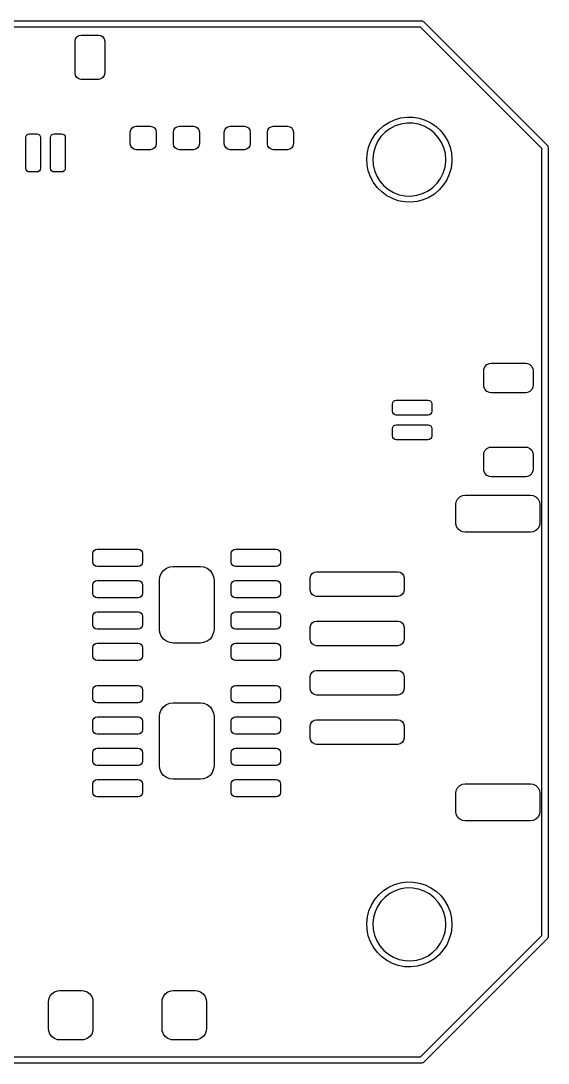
# Model space of a CAD drawing. Extents: x 108.5 to 150.8, y -119.9 to -77.7.
# Drawn here: x 129.42 to 150.79, y -119.92 to -77.67 of the extents above; entities that cross this region are included whole.
import ezdxf

# ---------------------------------------------------------------- set-up
doc = ezdxf.new("R2010")
doc.units = 0
doc.layers.add('BLACK', color=7, linetype='CONTINUOUS')

msp = doc.modelspace()

# ---------------------------------------------------------------- linework, layer by layer
at = {"layer": 'BLACK', "linetype": 'CONTINUOUS'}
for p, q in [((113.661, -77.675), (145.661, -77.675)), ((145.661, -77.675), (145.683, -77.6782)), ((145.683, -77.6782), (145.688, -77.6779)), ((145.688, -77.6779), (145.69, -77.6792)), ((145.69, -77.6792), (145.697, -77.6801)), ((145.697, -77.6801), (145.722, -77.6968)), ((145.722, -77.6968), (145.749, -77.7116)), ((145.749, -77.7116), (150.749, -82.7116)), ((145.609, -77.925), (113.713, -77.925)), ((150.536, -82.8518), (145.609, -77.925)), ((131.621, -78.501), (131.64, -78.4053)), ((131.621, -79.801), (131.621, -78.501)), ((131.64, -78.4053), (131.694, -78.3242)), ((131.694, -78.3242), (131.775, -78.27)), ((131.775, -78.27), (131.871, -78.251)), ((131.871, -78.251), (132.571, -78.251)), ((132.571, -78.251), (132.667, -78.27)), ((132.667, -78.27), (132.748, -78.3242)), ((132.748, -78.3242), (132.802, -78.4053)), ((132.802, -78.4053), (132.821, -78.501)), ((132.821, -78.501), (132.821, -79.801)), ((131.64, -79.8967), (131.621, -79.801)), ((132.821, -79.801), (132.802, -79.8967)), ((131.694, -79.9778), (131.64, -79.8967)), ((131.775, -80.032), (131.694, -79.9778)), ((131.871, -80.051), (131.775, -80.032)), ((132.571, -80.051), (131.871, -80.051)), ((132.667, -80.032), (132.571, -80.051)), ((132.748, -79.9778), (132.667, -80.032)), ((132.802, -79.8967), (132.748, -79.9778)), ((134.002, -81.9661), (134.093, -81.948)), ((134.093, -81.948), (134.667, -81.948)), ((134.667, -81.948), (134.758, -81.9661)), ((135.752, -81.9661), (135.843, -81.948)), ((135.843, -81.948), (136.417, -81.948)), ((136.417, -81.948), (136.508, -81.9661)), ((137.812, -81.9661), (137.903, -81.948)), ((137.903, -81.948), (138.477, -81.948)), ((138.477, -81.948), (138.568, -81.9661)), ((139.562, -81.9661), (139.653, -81.948)), ((139.653, -81.948), (140.227, -81.948)), ((140.227, -81.948), (140.318, -81.9661)), ((143.92, -82.1017), (144.111, -81.9315)), ((144.111, -81.9315), (144.325, -81.7913)), ((144.325, -81.7913), (144.557, -81.6842)), ((144.587, -81.9356), (144.372, -82.0476)), ((144.557, -81.6842), (144.802, -81.6127)), ((144.818, -81.8602), (144.587, -81.9356)), ((144.802, -81.6127), (145.056, -81.5782)), ((145.058, -81.8235), (144.818, -81.8602)), ((145.056, -81.5782), (145.311, -81.5816)), ((145.3, -81.8265), (145.058, -81.8235)), ((145.539, -81.869), (145.3, -81.8265)), ((145.311, -81.5816), (145.564, -81.6227)), ((145.768, -81.95), (145.539, -81.869)), ((145.564, -81.6227), (145.807, -81.7006)), ((145.98, -82.0672), (145.768, -81.95)), ((145.807, -81.7006), (146.037, -81.8137)), ((146.037, -81.8137), (146.247, -81.9594)), ((146.247, -81.9594), (146.433, -82.1346)), ((129.621, -82.401), (129.632, -82.3436)), ((129.632, -82.3436), (129.665, -82.2949)), ((129.665, -82.2949), (129.714, -82.2624)), ((129.714, -82.2624), (129.771, -82.251)), ((129.771, -82.251), (130.071, -82.251)), ((130.071, -82.251), (130.128, -82.2624)), ((130.128, -82.2624), (130.177, -82.2949)), ((130.177, -82.2949), (130.21, -82.3436)), ((130.21, -82.3436), (130.221, -82.401)), ((130.621, -82.401), (130.632, -82.3436)), ((130.632, -82.3436), (130.665, -82.2949)), ((130.665, -82.2949), (130.714, -82.2624)), ((130.714, -82.2624), (130.771, -82.251)), ((130.771, -82.251), (131.071, -82.251)), ((131.071, -82.251), (131.128, -82.2624)), ((131.128, -82.2624), (131.177, -82.2949)), ((131.177, -82.2949), (131.21, -82.3436)), ((131.21, -82.3436), (131.221, -82.401)), ((133.855, -82.1855), (133.873, -82.0946)), ((133.855, -82.6605), (133.855, -82.1855)), ((133.873, -82.0946), (133.925, -82.0176)), ((133.925, -82.0176), (134.002, -81.9661)), ((134.758, -81.9661), (134.835, -82.0176)), ((134.835, -82.0176), (134.887, -82.0946)), ((134.887, -82.0946), (134.905, -82.1855)), ((134.905, -82.1855), (134.905, -82.6605)), ((135.605, -82.1855), (135.623, -82.0946)), ((135.605, -82.6605), (135.605, -82.1855)), ((135.623, -82.0946), (135.675, -82.0176)), ((135.675, -82.0176), (135.752, -81.9661)), ((136.508, -81.9661), (136.585, -82.0176)), ((136.585, -82.0176), (136.637, -82.0946)), ((136.637, -82.0946), (136.655, -82.1855)), ((136.655, -82.1855), (136.655, -82.6605)), ((137.665, -82.1855), (137.683, -82.0946)), ((137.665, -82.6605), (137.665, -82.1855)), ((137.683, -82.0946), (137.735, -82.0176)), ((137.735, -82.0176), (137.812, -81.9661)), ((138.568, -81.9661), (138.645, -82.0176)), ((138.645, -82.0176), (138.697, -82.0946)), ((138.697, -82.0946), (138.715, -82.1855)), ((138.715, -82.1855), (138.715, -82.6605)), ((139.415, -82.1855), (139.433, -82.0946)), ((139.415, -82.6605), (139.415, -82.1855)), ((139.433, -82.0946), (139.485, -82.0176)), ((139.485, -82.0176), (139.562, -81.9661)), ((140.318, -81.9661), (140.395, -82.0176)), ((140.395, -82.0176), (140.447, -82.0946)), ((140.447, -82.0946), (140.465, -82.1855)), ((140.465, -82.1855), (140.465, -82.6605)), ((143.624, -82.5169), (143.757, -82.2983)), ((143.757, -82.2983), (143.92, -82.1017)), ((144.011, -82.3686), (143.874, -82.5689)), ((144.178, -82.1932), (144.011, -82.3686)), ((144.372, -82.0476), (144.178, -82.1932)), ((146.17, -82.2176), (145.98, -82.0672)), ((146.334, -82.397), (146.17, -82.2176)), ((146.433, -82.1346), (146.591, -82.3354)), ((146.591, -82.3354), (146.718, -82.5574)), ((129.621, -83.651), (129.621, -82.401)), ((130.221, -82.401), (130.221, -83.651)), ((130.621, -83.651), (130.621, -82.401)), ((131.221, -82.401), (131.221, -83.651)), ((133.873, -82.7514), (133.855, -82.6605)), ((133.925, -82.8284), (133.873, -82.7514)), ((134.887, -82.7514), (134.835, -82.8284)), ((134.905, -82.6605), (134.887, -82.7514)), ((135.623, -82.7514), (135.605, -82.6605)), ((135.675, -82.8284), (135.623, -82.7514)), ((136.637, -82.7514), (136.585, -82.8284)), ((136.655, -82.6605), (136.637, -82.7514)), ((137.683, -82.7514), (137.665, -82.6605)), ((137.735, -82.8284), (137.683, -82.7514)), ((138.697, -82.7514), (138.645, -82.8284)), ((138.715, -82.6605), (138.697, -82.7514)), ((139.433, -82.7514), (139.415, -82.6605)), ((139.485, -82.8284), (139.433, -82.7514)), ((140.447, -82.7514), (140.395, -82.8284)), ((140.465, -82.6605), (140.447, -82.7514)), ((143.462, -83.0005), (143.525, -82.7526)), ((143.525, -82.7526), (143.624, -82.5169)), ((143.772, -82.7889), (143.707, -83.0227)), ((143.874, -82.5689), (143.772, -82.7889)), ((146.465, -82.6006), (146.334, -82.397)), ((146.562, -82.823), (146.465, -82.6006)), ((146.718, -82.5574), (146.811, -82.7957)), ((146.811, -82.7957), (146.867, -83.045)), ((150.749, -82.7116), (150.763, -82.7294)), ((150.763, -82.7294), (150.766, -82.7325)), ((150.766, -82.7325), (150.767, -82.7352)), ((150.767, -82.7352), (150.771, -82.7404)), ((150.771, -82.7404), (150.777, -82.7705)), ((150.777, -82.7705), (150.786, -82.8)), ((150.786, -82.8), (150.786, -114.8)), ((134.002, -82.8799), (133.925, -82.8284)), ((134.093, -82.898), (134.002, -82.8799)), ((134.667, -82.898), (134.093, -82.898)), ((134.758, -82.8799), (134.667, -82.898)), ((134.835, -82.8284), (134.758, -82.8799)), ((135.752, -82.8799), (135.675, -82.8284)), ((135.843, -82.898), (135.752, -82.8799)), ((136.417, -82.898), (135.843, -82.898)), ((136.508, -82.8799), (136.417, -82.898)), ((136.585, -82.8284), (136.508, -82.8799)), ((137.812, -82.8799), (137.735, -82.8284)), ((137.903, -82.898), (137.812, -82.8799)), ((138.477, -82.898), (137.903, -82.898)), ((138.568, -82.8799), (138.477, -82.898)), ((138.645, -82.8284), (138.568, -82.8799)), ((139.562, -82.8799), (139.485, -82.8284)), ((139.653, -82.898), (139.562, -82.8799)), ((140.227, -82.898), (139.653, -82.898)), ((140.318, -82.8799), (140.227, -82.898)), ((140.395, -82.8284), (140.318, -82.8799)), ((143.437, -83.2548), (143.462, -83.0005)), ((143.707, -83.0227), (143.681, -83.2638)), ((146.621, -83.0583), (146.562, -82.823)), ((146.641, -83.3), (146.621, -83.0583)), ((146.867, -83.045), (146.886, -83.3)), ((150.536, -114.748), (150.536, -82.8518)), ((129.632, -83.7084), (129.621, -83.651)), ((130.221, -83.651), (130.21, -83.7084)), ((130.632, -83.7084), (130.621, -83.651)), ((131.221, -83.651), (131.21, -83.7084)), ((143.437, -83.2638), (143.437, -83.2548)), ((143.449, -83.5102), (143.437, -83.2638)), ((143.499, -83.761), (143.449, -83.5102)), ((143.681, -83.2638), (143.695, -83.506)), ((143.695, -83.506), (143.749, -83.7426)), ((146.537, -83.8448), (146.608, -83.6128)), ((146.608, -83.6128), (146.639, -83.3723)), ((146.639, -83.3723), (146.641, -83.3)), ((146.851, -83.6439), (146.782, -83.89)), ((146.884, -83.3903), (146.851, -83.6439)), ((146.886, -83.3), (146.884, -83.3903)), ((129.665, -83.7571), (129.632, -83.7084)), ((129.714, -83.7896), (129.665, -83.7571)), ((129.771, -83.801), (129.714, -83.7896)), ((130.071, -83.801), (129.771, -83.801)), ((130.128, -83.7896), (130.071, -83.801)), ((130.177, -83.7571), (130.128, -83.7896)), ((130.21, -83.7084), (130.177, -83.7571)), ((130.665, -83.7571), (130.632, -83.7084)), ((130.714, -83.7896), (130.665, -83.7571)), ((130.771, -83.801), (130.714, -83.7896)), ((131.071, -83.801), (130.771, -83.801)), ((131.128, -83.7896), (131.071, -83.801)), ((131.177, -83.7571), (131.128, -83.7896)), ((131.21, -83.7084), (131.177, -83.7571)), ((143.585, -84.0016), (143.499, -83.761)), ((143.706, -84.2268), (143.585, -84.0016)), ((143.749, -83.7426), (143.84, -83.9673)), ((143.84, -83.9673), (143.967, -84.1741)), ((146.288, -84.2593), (146.43, -84.0623)), ((146.43, -84.0623), (146.537, -83.8448)), ((146.782, -83.89), (146.677, -84.1231)), ((143.859, -84.4317), (143.706, -84.2268)), ((144.041, -84.6117), (143.859, -84.4317)), ((143.967, -84.1741), (144.125, -84.3575)), ((144.125, -84.3575), (144.312, -84.5124)), ((145.919, -84.5713), (146.116, -84.4305)), ((146.116, -84.4305), (146.288, -84.2593)), ((146.539, -84.3381), (146.37, -84.5304)), ((146.677, -84.1231), (146.539, -84.3381)), ((144.247, -84.7629), (144.041, -84.6117)), ((144.473, -84.8819), (144.247, -84.7629)), ((144.312, -84.5124), (144.521, -84.6348)), ((144.715, -84.9662), (144.473, -84.8819)), ((144.521, -84.6348), (144.748, -84.7213)), ((144.748, -84.7213), (144.986, -84.7696)), ((144.986, -84.7696), (145.228, -84.7785)), ((145.228, -84.7785), (145.469, -84.7477)), ((145.469, -84.7477), (145.701, -84.678)), ((145.701, -84.678), (145.919, -84.5713)), ((145.958, -84.8301), (145.723, -84.931)), ((146.175, -84.6956), (145.958, -84.8301)), ((146.37, -84.5304), (146.175, -84.6956)), ((144.966, -85.0139), (144.715, -84.9662)), ((145.221, -85.0239), (144.966, -85.0139)), ((145.475, -84.9961), (145.221, -85.0239)), ((145.723, -84.931), (145.475, -84.9961)), ((148.229, -91.6835), (148.307, -91.6058)), ((148.307, -91.6058), (148.407, -91.5612)), ((148.407, -91.5612), (148.477, -91.553)), ((148.477, -91.553), (149.877, -91.553)), ((149.877, -91.553), (149.946, -91.561)), ((149.946, -91.561), (150.046, -91.6055)), ((150.046, -91.6055), (150.124, -91.6831)), ((148.177, -91.853), (148.185, -91.784)), ((148.177, -92.453), (148.177, -91.853)), ((148.185, -91.784), (148.229, -91.6835)), ((150.124, -91.6831), (150.169, -91.7835)), ((150.169, -91.7835), (150.177, -91.853)), ((150.177, -91.853), (150.177, -92.453)), ((148.185, -92.5225), (148.177, -92.453)), ((148.23, -92.6229), (148.185, -92.5225)), ((150.169, -92.522), (150.125, -92.6225)), ((150.177, -92.453), (150.169, -92.522)), ((148.308, -92.7005), (148.23, -92.6229)), ((148.408, -92.745), (148.308, -92.7005)), ((148.477, -92.753), (148.408, -92.745)), ((149.877, -92.753), (148.477, -92.753)), ((149.947, -92.7448), (149.877, -92.753)), ((150.047, -92.7002), (149.947, -92.7448)), ((150.125, -92.6225), (150.047, -92.7002)), ((144.477, -93.203), (144.488, -93.1456)), ((144.477, -93.503), (144.477, -93.203)), ((144.488, -93.1456), (144.521, -93.0969)), ((144.521, -93.0969), (144.57, -93.0644)), ((144.57, -93.0644), (144.627, -93.053)), ((144.627, -93.053), (145.927, -93.053)), ((145.927, -93.053), (145.984, -93.0644)), ((145.984, -93.0644), (146.033, -93.0969)), ((146.033, -93.0969), (146.066, -93.1456)), ((146.066, -93.1456), (146.077, -93.203)), ((146.077, -93.203), (146.077, -93.503)), ((144.488, -93.5604), (144.477, -93.503)), ((144.521, -93.6091), (144.488, -93.5604)), ((144.57, -93.6416), (144.521, -93.6091)), ((144.627, -93.653), (144.57, -93.6416)), ((145.927, -93.653), (144.627, -93.653)), ((145.984, -93.6416), (145.927, -93.653)), ((146.033, -93.6091), (145.984, -93.6416)), ((146.066, -93.5604), (146.033, -93.6091)), ((146.077, -93.503), (146.066, -93.5604)), ((144.477, -94.203), (144.488, -94.1456)), ((144.477, -94.503), (144.477, -94.203)), ((144.488, -94.1456), (144.521, -94.0969)), ((144.521, -94.0969), (144.57, -94.0644)), ((144.57, -94.0644), (144.627, -94.053)), ((144.627, -94.053), (145.927, -94.053)), ((145.927, -94.053), (145.984, -94.0644)), ((145.984, -94.0644), (146.033, -94.0969)), ((146.033, -94.0969), (146.066, -94.1456)), ((146.066, -94.1456), (146.077, -94.203)), ((146.077, -94.203), (146.077, -94.503)), ((144.488, -94.5604), (144.477, -94.503)), ((144.521, -94.6091), (144.488, -94.5604)), ((144.57, -94.6416), (144.521, -94.6091)), ((146.033, -94.6091), (145.984, -94.6416)), ((146.066, -94.5604), (146.033, -94.6091)), ((146.077, -94.503), (146.066, -94.5604)), ((144.627, -94.653), (144.57, -94.6416)), ((145.927, -94.653), (144.627, -94.653)), ((145.984, -94.6416), (145.927, -94.653)), ((148.229, -95.0835), (148.307, -95.0058)), ((148.307, -95.0058), (148.407, -94.9612)), ((148.407, -94.9612), (148.477, -94.953)), ((148.477, -94.953), (149.877, -94.953)), ((149.877, -94.953), (149.946, -94.961)), ((149.946, -94.961), (150.046, -95.0055)), ((150.046, -95.0055), (150.124, -95.0831)), ((148.177, -95.253), (148.185, -95.184)), ((148.177, -95.853), (148.177, -95.253)), ((148.185, -95.184), (148.229, -95.0835)), ((150.124, -95.0831), (150.169, -95.1835)), ((150.169, -95.1835), (150.177, -95.253)), ((150.177, -95.253), (150.177, -95.853)), ((148.185, -95.9225), (148.177, -95.853)), ((150.177, -95.853), (150.169, -95.922)), ((148.23, -96.0229), (148.185, -95.9225)), ((148.308, -96.1005), (148.23, -96.0229)), ((148.408, -96.145), (148.308, -96.1005)), ((148.477, -96.153), (148.408, -96.145)), ((149.877, -96.153), (148.477, -96.153)), ((149.947, -96.1448), (149.877, -96.153)), ((150.047, -96.1002), (149.947, -96.1448)), ((150.125, -96.0225), (150.047, -96.1002)), ((150.169, -95.922), (150.125, -96.0225)), ((147.046, -97.28), (147.062, -97.1729)), ((147.062, -97.1729), (147.116, -97.0622)), ((147.116, -97.0622), (147.203, -96.9751)), ((147.203, -96.9751), (147.313, -96.9208)), ((147.313, -96.9208), (147.421, -96.905)), ((147.421, -96.905), (150.071, -96.905)), ((150.071, -96.905), (150.178, -96.9206)), ((150.178, -96.9206), (150.289, -96.9747)), ((150.289, -96.9747), (150.376, -97.0617)), ((150.376, -97.0617), (150.43, -97.1722)), ((150.43, -97.1722), (150.446, -97.28)), ((147.046, -98.03), (147.046, -97.28)), ((150.446, -97.28), (150.446, -98.03)), ((147.062, -98.1378), (147.046, -98.03)), ((147.116, -98.2483), (147.062, -98.1378)), ((147.203, -98.3353), (147.116, -98.2483)), ((147.314, -98.3894), (147.203, -98.3353)), ((147.421, -98.405), (147.314, -98.3894)), ((150.071, -98.405), (147.421, -98.405)), ((150.179, -98.3892), (150.071, -98.405)), ((150.289, -98.3349), (150.179, -98.3892)), ((150.376, -98.2478), (150.289, -98.3349)), ((150.43, -98.1371), (150.376, -98.2478)), ((150.446, -98.03), (150.43, -98.1371)), ((132.344, -99.266), (132.357, -99.199)), ((132.344, -99.616), (132.344, -99.266)), ((132.357, -99.199), (132.395, -99.1423)), ((132.395, -99.1423), (132.452, -99.1043)), ((132.452, -99.1043), (132.519, -99.091)), ((132.519, -99.091), (134.169, -99.091)), ((134.169, -99.091), (134.236, -99.1043)), ((134.236, -99.1043), (134.293, -99.1423)), ((134.293, -99.1423), (134.331, -99.199)), ((134.331, -99.199), (134.344, -99.266)), ((134.344, -99.266), (134.344, -99.616)), ((137.944, -99.266), (137.957, -99.199)), ((137.944, -99.616), (137.944, -99.266)), ((137.957, -99.199), (137.995, -99.1423)), ((137.995, -99.1423), (138.052, -99.1043)), ((138.052, -99.1043), (138.119, -99.091)), ((138.119, -99.091), (139.769, -99.091)), ((139.769, -99.091), (139.836, -99.1043)), ((139.836, -99.1043), (139.893, -99.1423)), ((139.893, -99.1423), (139.931, -99.199)), ((139.931, -99.199), (139.944, -99.266)), ((139.944, -99.266), (139.944, -99.616)), ((132.357, -99.683), (132.344, -99.616)), ((132.395, -99.7397), (132.357, -99.683)), ((134.331, -99.683), (134.293, -99.7397)), ((134.344, -99.616), (134.331, -99.683)), ((137.957, -99.683), (137.944, -99.616)), ((137.995, -99.7397), (137.957, -99.683)), ((139.931, -99.683), (139.893, -99.7397)), ((139.944, -99.616), (139.931, -99.683)), ((132.452, -99.7777), (132.395, -99.7397)), ((132.519, -99.791), (132.452, -99.7777)), ((134.169, -99.791), (132.519, -99.791)), ((134.236, -99.7777), (134.169, -99.791)), ((134.293, -99.7397), (134.236, -99.7777)), ((135.055, -100.217), (135.11, -100.077)), ((135.11, -100.077), (135.201, -99.9578)), ((135.201, -99.9578), (135.32, -99.8672)), ((135.32, -99.8672), (135.46, -99.8119)), ((135.46, -99.8119), (135.591, -99.796)), ((135.591, -99.796), (136.696, -99.796)), ((136.696, -99.796), (136.828, -99.8119)), ((136.828, -99.8119), (136.968, -99.8672)), ((136.968, -99.8672), (137.087, -99.9578)), ((137.087, -99.9578), (137.178, -100.077)), ((137.178, -100.077), (137.233, -100.217)), ((138.052, -99.7777), (137.995, -99.7397)), ((138.119, -99.791), (138.052, -99.7777)), ((139.769, -99.791), (138.119, -99.791)), ((139.836, -99.7777), (139.769, -99.791)), ((139.893, -99.7397), (139.836, -99.7777)), ((141.165, -100.159), (141.219, -100.078)), ((141.219, -100.078), (141.3, -100.024)), ((141.3, -100.024), (141.396, -100.005)), ((141.396, -100.005), (144.696, -100.005)), ((144.696, -100.005), (144.792, -100.024)), ((144.792, -100.024), (144.873, -100.078)), ((144.873, -100.078), (144.927, -100.159)), ((132.344, -100.536), (132.357, -100.469)), ((132.344, -100.886), (132.344, -100.536)), ((132.357, -100.469), (132.395, -100.412)), ((132.395, -100.412), (132.452, -100.374)), ((132.452, -100.374), (132.519, -100.361)), ((132.519, -100.361), (134.169, -100.361)), ((134.169, -100.361), (134.236, -100.374)), ((134.236, -100.374), (134.293, -100.412)), ((134.293, -100.412), (134.331, -100.469)), ((134.331, -100.469), (134.344, -100.536)), ((134.344, -100.536), (134.344, -100.886)), ((135.039, -100.349), (135.055, -100.217)), ((135.039, -102.343), (135.039, -100.349)), ((137.233, -100.217), (137.249, -100.349)), ((137.249, -100.349), (137.249, -102.343)), ((137.944, -100.536), (137.957, -100.469)), ((137.944, -100.886), (137.944, -100.536)), ((137.957, -100.469), (137.995, -100.412)), ((137.995, -100.412), (138.052, -100.374)), ((138.052, -100.374), (138.119, -100.361)), ((138.119, -100.361), (139.769, -100.361)), ((139.769, -100.361), (139.836, -100.374)), ((139.836, -100.374), (139.893, -100.412)), ((139.893, -100.412), (139.931, -100.469)), ((139.931, -100.469), (139.944, -100.536)), ((139.944, -100.536), (139.944, -100.886)), ((141.146, -100.255), (141.165, -100.159)), ((141.146, -100.755), (141.146, -100.255)), ((144.927, -100.159), (144.946, -100.255)), ((144.946, -100.255), (144.946, -100.755)), ((132.357, -100.953), (132.344, -100.886)), ((132.395, -101.01), (132.357, -100.953)), ((134.331, -100.953), (134.293, -101.01)), ((134.344, -100.886), (134.331, -100.953)), ((137.957, -100.953), (137.944, -100.886)), ((137.995, -101.01), (137.957, -100.953)), ((139.931, -100.953), (139.893, -101.01)), ((139.944, -100.886), (139.931, -100.953)), ((141.165, -100.851), (141.146, -100.755)), ((141.219, -100.932), (141.165, -100.851)), ((141.3, -100.986), (141.219, -100.932)), ((144.873, -100.932), (144.792, -100.986)), ((144.927, -100.851), (144.873, -100.932)), ((144.946, -100.755), (144.927, -100.851)), ((132.452, -101.048), (132.395, -101.01)), ((132.519, -101.061), (132.452, -101.048)), ((134.169, -101.061), (132.519, -101.061)), ((134.236, -101.048), (134.169, -101.061)), ((134.293, -101.01), (134.236, -101.048)), ((138.052, -101.048), (137.995, -101.01)), ((138.119, -101.061), (138.052, -101.048)), ((139.769, -101.061), (138.119, -101.061)), ((139.836, -101.048), (139.769, -101.061)), ((139.893, -101.01), (139.836, -101.048)), ((141.396, -101.005), (141.3, -100.986)), ((144.696, -101.005), (141.396, -101.005)), ((144.792, -100.986), (144.696, -101.005)), ((132.344, -101.806), (132.357, -101.739)), ((132.344, -102.156), (132.344, -101.806)), ((132.357, -101.739), (132.395, -101.682)), ((132.395, -101.682), (132.452, -101.644)), ((132.452, -101.644), (132.519, -101.631)), ((132.519, -101.631), (134.169, -101.631)), ((134.169, -101.631), (134.236, -101.644)), ((134.236, -101.644), (134.293, -101.682)), ((134.293, -101.682), (134.331, -101.739)), ((134.331, -101.739), (134.344, -101.806)), ((134.344, -101.806), (134.344, -102.156)), ((137.944, -101.806), (137.957, -101.739)), ((137.944, -102.156), (137.944, -101.806)), ((137.957, -101.739), (137.995, -101.682)), ((137.995, -101.682), (138.052, -101.644)), ((138.052, -101.644), (138.119, -101.631)), ((138.119, -101.631), (139.769, -101.631)), ((139.769, -101.631), (139.836, -101.644)), ((139.836, -101.644), (139.893, -101.682)), ((139.893, -101.682), (139.931, -101.739)), ((139.931, -101.739), (139.944, -101.806)), ((139.944, -101.806), (139.944, -102.156)), ((132.357, -102.223), (132.344, -102.156)), ((132.395, -102.28), (132.357, -102.223)), ((134.331, -102.223), (134.293, -102.28)), ((134.344, -102.156), (134.331, -102.223)), ((137.957, -102.223), (137.944, -102.156)), ((137.995, -102.28), (137.957, -102.223)), ((139.931, -102.223), (139.893, -102.28)), ((139.944, -102.156), (139.931, -102.223)), ((141.146, -102.255), (141.165, -102.159)), ((141.165, -102.159), (141.219, -102.078)), ((141.219, -102.078), (141.3, -102.024)), ((141.3, -102.024), (141.396, -102.005)), ((141.396, -102.005), (144.696, -102.005)), ((144.696, -102.005), (144.792, -102.024)), ((144.792, -102.024), (144.873, -102.078)), ((144.873, -102.078), (144.927, -102.159)), ((144.927, -102.159), (144.946, -102.255)), ((132.452, -102.318), (132.395, -102.28)), ((132.519, -102.331), (132.452, -102.318)), ((134.169, -102.331), (132.519, -102.331)), ((134.236, -102.318), (134.169, -102.331)), ((134.293, -102.28), (134.236, -102.318)), ((135.055, -102.475), (135.039, -102.343)), ((135.11, -102.615), (135.055, -102.475)), ((135.201, -102.734), (135.11, -102.615)), ((137.178, -102.615), (137.087, -102.734)), ((137.233, -102.475), (137.178, -102.615)), ((137.249, -102.343), (137.233, -102.475)), ((138.052, -102.318), (137.995, -102.28)), ((138.119, -102.331), (138.052, -102.318)), ((139.769, -102.331), (138.119, -102.331)), ((139.836, -102.318), (139.769, -102.331)), ((139.893, -102.28), (139.836, -102.318)), ((141.146, -102.755), (141.146, -102.255)), ((144.946, -102.255), (144.946, -102.755)), ((132.344, -103.076), (132.357, -103.009)), ((132.344, -103.426), (132.344, -103.076)), ((132.357, -103.009), (132.395, -102.952)), ((132.395, -102.952), (132.452, -102.914)), ((132.452, -102.914), (132.519, -102.901)), ((132.519, -102.901), (134.169, -102.901)), ((134.169, -102.901), (134.236, -102.914)), ((134.236, -102.914), (134.293, -102.952)), ((134.293, -102.952), (134.331, -103.009)), ((134.331, -103.009), (134.344, -103.076)), ((134.344, -103.076), (134.344, -103.426)), ((135.32, -102.825), (135.201, -102.734)), ((135.46, -102.88), (135.32, -102.825)), ((135.591, -102.896), (135.46, -102.88)), ((136.696, -102.896), (135.591, -102.896)), ((136.828, -102.88), (136.696, -102.896)), ((136.968, -102.825), (136.828, -102.88)), ((137.087, -102.734), (136.968, -102.825)), ((137.944, -103.076), (137.957, -103.009)), ((137.944, -103.426), (137.944, -103.076)), ((137.957, -103.009), (137.995, -102.952)), ((137.995, -102.952), (138.052, -102.914)), ((138.052, -102.914), (138.119, -102.901)), ((138.119, -102.901), (139.769, -102.901)), ((139.769, -102.901), (139.836, -102.914)), ((139.836, -102.914), (139.893, -102.952)), ((139.893, -102.952), (139.931, -103.009)), ((139.931, -103.009), (139.944, -103.076)), ((139.944, -103.076), (139.944, -103.426)), ((141.165, -102.851), (141.146, -102.755)), ((141.219, -102.932), (141.165, -102.851)), ((141.3, -102.986), (141.219, -102.932)), ((141.396, -103.005), (141.3, -102.986)), ((144.696, -103.005), (141.396, -103.005)), ((144.792, -102.986), (144.696, -103.005)), ((144.873, -102.932), (144.792, -102.986)), ((144.927, -102.851), (144.873, -102.932)), ((144.946, -102.755), (144.927, -102.851)), ((132.357, -103.493), (132.344, -103.426)), ((132.395, -103.55), (132.357, -103.493)), ((134.331, -103.493), (134.293, -103.55)), ((134.344, -103.426), (134.331, -103.493)), ((137.957, -103.493), (137.944, -103.426)), ((137.995, -103.55), (137.957, -103.493)), ((139.931, -103.493), (139.893, -103.55)), ((139.944, -103.426), (139.931, -103.493)), ((132.452, -103.588), (132.395, -103.55)), ((132.519, -103.601), (132.452, -103.588)), ((134.169, -103.601), (132.519, -103.601)), ((134.236, -103.588), (134.169, -103.601)), ((134.293, -103.55), (134.236, -103.588)), ((138.052, -103.588), (137.995, -103.55)), ((138.119, -103.601), (138.052, -103.588)), ((139.769, -103.601), (138.119, -103.601)), ((139.836, -103.588), (139.769, -103.601)), ((139.893, -103.55), (139.836, -103.588)), ((141.146, -104.255), (141.165, -104.159)), ((141.146, -104.755), (141.146, -104.255)), ((141.165, -104.159), (141.219, -104.078)), ((141.219, -104.078), (141.3, -104.024)), ((141.3, -104.024), (141.396, -104.005)), ((141.396, -104.005), (144.696, -104.005)), ((144.696, -104.005), (144.792, -104.024)), ((144.792, -104.024), (144.873, -104.078)), ((144.873, -104.078), (144.927, -104.159)), ((144.927, -104.159), (144.946, -104.255)), ((144.946, -104.255), (144.946, -104.755)), ((132.344, -104.79), (132.357, -104.724)), ((132.357, -104.724), (132.395, -104.667)), ((132.395, -104.667), (132.452, -104.629)), ((132.452, -104.629), (132.519, -104.615)), ((132.519, -104.615), (134.169, -104.615)), ((134.169, -104.615), (134.236, -104.629)), ((134.236, -104.629), (134.293, -104.667)), ((134.293, -104.667), (134.331, -104.724)), ((134.331, -104.724), (134.344, -104.79)), ((137.944, -104.79), (137.957, -104.724)), ((137.957, -104.724), (137.995, -104.667)), ((137.995, -104.667), (138.052, -104.629)), ((138.052, -104.629), (138.119, -104.615)), ((138.119, -104.615), (139.769, -104.615)), ((139.769, -104.615), (139.836, -104.629)), ((139.836, -104.629), (139.893, -104.667)), ((139.893, -104.667), (139.931, -104.724)), ((139.931, -104.724), (139.944, -104.79)), ((141.165, -104.851), (141.146, -104.755)), ((144.946, -104.755), (144.927, -104.851)), ((132.344, -105.14), (132.344, -104.79)), ((132.357, -105.207), (132.344, -105.14)), ((134.344, -105.14), (134.331, -105.207)), ((134.344, -104.79), (134.344, -105.14)), ((137.944, -105.14), (137.944, -104.79)), ((137.957, -105.207), (137.944, -105.14)), ((139.944, -105.14), (139.931, -105.207)), ((139.944, -104.79), (139.944, -105.14)), ((141.219, -104.932), (141.165, -104.851)), ((141.3, -104.986), (141.219, -104.932)), ((141.396, -105.005), (141.3, -104.986)), ((144.696, -105.005), (141.396, -105.005)), ((144.792, -104.986), (144.696, -105.005)), ((144.873, -104.932), (144.792, -104.986)), ((144.927, -104.851), (144.873, -104.932)), ((132.395, -105.264), (132.357, -105.207)), ((132.452, -105.302), (132.395, -105.264)), ((132.519, -105.316), (132.452, -105.302)), ((134.169, -105.316), (132.519, -105.316)), ((134.236, -105.302), (134.169, -105.316)), ((134.293, -105.264), (134.236, -105.302)), ((134.331, -105.207), (134.293, -105.264)), ((135.055, -105.741), (135.11, -105.602)), ((135.11, -105.602), (135.201, -105.482)), ((135.201, -105.482), (135.32, -105.392)), ((135.32, -105.392), (135.46, -105.336)), ((135.46, -105.336), (135.591, -105.32)), ((135.591, -105.32), (136.696, -105.32)), ((136.696, -105.32), (136.828, -105.336)), ((136.828, -105.336), (136.968, -105.392)), ((136.968, -105.392), (137.087, -105.482)), ((137.087, -105.482), (137.178, -105.602)), ((137.178, -105.602), (137.233, -105.741)), ((137.995, -105.264), (137.957, -105.207)), ((138.052, -105.302), (137.995, -105.264)), ((138.119, -105.316), (138.052, -105.302)), ((139.769, -105.316), (138.119, -105.316)), ((139.836, -105.302), (139.769, -105.316)), ((139.893, -105.264), (139.836, -105.302)), ((139.931, -105.207), (139.893, -105.264)), ((132.344, -106.06), (132.357, -105.994)), ((132.357, -105.994), (132.395, -105.937)), ((132.395, -105.937), (132.452, -105.899)), ((132.452, -105.899), (132.519, -105.885)), ((132.519, -105.885), (134.169, -105.885)), ((134.169, -105.885), (134.236, -105.899)), ((134.236, -105.899), (134.293, -105.937)), ((134.293, -105.937), (134.331, -105.994)), ((134.331, -105.994), (134.344, -106.06)), ((135.039, -105.873), (135.055, -105.741)), ((135.039, -107.868), (135.039, -105.873)), ((137.233, -105.741), (137.249, -105.873)), ((137.249, -105.873), (137.249, -107.868)), ((137.944, -106.06), (137.957, -105.994)), ((137.957, -105.994), (137.995, -105.937)), ((137.995, -105.937), (138.052, -105.899)), ((138.052, -105.899), (138.119, -105.885)), ((138.119, -105.885), (139.769, -105.885)), ((139.769, -105.885), (139.836, -105.899)), ((139.836, -105.899), (139.893, -105.937)), ((139.893, -105.937), (139.931, -105.994)), ((139.931, -105.994), (139.944, -106.06)), ((141.219, -106.078), (141.3, -106.024)), ((141.3, -106.024), (141.396, -106.005)), ((141.396, -106.005), (144.696, -106.005)), ((144.696, -106.005), (144.792, -106.024)), ((144.792, -106.024), (144.873, -106.078)), ((132.344, -106.41), (132.344, -106.06)), ((132.357, -106.477), (132.344, -106.41)), ((134.344, -106.41), (134.331, -106.477)), ((134.344, -106.06), (134.344, -106.41)), ((137.944, -106.41), (137.944, -106.06)), ((137.957, -106.477), (137.944, -106.41)), ((139.944, -106.41), (139.931, -106.477)), ((139.944, -106.06), (139.944, -106.41)), ((141.146, -106.255), (141.165, -106.159)), ((141.146, -106.755), (141.146, -106.255)), ((141.165, -106.159), (141.219, -106.078)), ((144.873, -106.078), (144.927, -106.159)), ((144.927, -106.159), (144.946, -106.255)), ((144.946, -106.255), (144.946, -106.755)), ((132.395, -106.534), (132.357, -106.477)), ((132.452, -106.572), (132.395, -106.534)), ((132.519, -106.585), (132.452, -106.572)), ((134.169, -106.585), (132.519, -106.585)), ((134.236, -106.572), (134.169, -106.585)), ((134.293, -106.534), (134.236, -106.572)), ((134.331, -106.477), (134.293, -106.534)), ((137.995, -106.534), (137.957, -106.477)), ((138.052, -106.572), (137.995, -106.534)), ((138.119, -106.585), (138.052, -106.572)), ((139.769, -106.585), (138.119, -106.585)), ((139.836, -106.572), (139.769, -106.585)), ((139.893, -106.534), (139.836, -106.572)), ((139.931, -106.477), (139.893, -106.534)), ((141.165, -106.851), (141.146, -106.755)), ((141.219, -106.932), (141.165, -106.851)), ((144.927, -106.851), (144.873, -106.932)), ((144.946, -106.755), (144.927, -106.851)), ((132.344, -107.331), (132.357, -107.264)), ((132.357, -107.264), (132.395, -107.207)), ((132.395, -107.207), (132.452, -107.169)), ((132.452, -107.169), (132.519, -107.155)), ((132.519, -107.155), (134.169, -107.155)), ((134.169, -107.155), (134.236, -107.169)), ((134.236, -107.169), (134.293, -107.207)), ((134.293, -107.207), (134.331, -107.264)), ((134.331, -107.264), (134.344, -107.331)), ((137.944, -107.331), (137.957, -107.264)), ((137.957, -107.264), (137.995, -107.207)), ((137.995, -107.207), (138.052, -107.169)), ((138.052, -107.169), (138.119, -107.155)), ((138.119, -107.155), (139.769, -107.155)), ((139.769, -107.155), (139.836, -107.169)), ((139.836, -107.169), (139.893, -107.207)), ((139.893, -107.207), (139.931, -107.264)), ((139.931, -107.264), (139.944, -107.331)), ((141.3, -106.986), (141.219, -106.932)), ((141.396, -107.005), (141.3, -106.986)), ((144.696, -107.005), (141.396, -107.005)), ((144.792, -106.986), (144.696, -107.005)), ((144.873, -106.932), (144.792, -106.986)), ((132.344, -107.68), (132.344, -107.331)), ((132.357, -107.747), (132.344, -107.68)), ((134.344, -107.68), (134.331, -107.747)), ((134.344, -107.331), (134.344, -107.68)), ((137.944, -107.68), (137.944, -107.331)), ((137.957, -107.747), (137.944, -107.68)), ((139.944, -107.68), (139.931, -107.747)), ((139.944, -107.331), (139.944, -107.68)), ((132.395, -107.804), (132.357, -107.747)), ((132.452, -107.842), (132.395, -107.804)), ((132.519, -107.855), (132.452, -107.842)), ((134.169, -107.855), (132.519, -107.855)), ((134.236, -107.842), (134.169, -107.855)), ((134.293, -107.804), (134.236, -107.842)), ((134.331, -107.747), (134.293, -107.804)), ((135.055, -108), (135.039, -107.868)), ((135.11, -108.139), (135.055, -108)), ((135.201, -108.259), (135.11, -108.139)), ((137.178, -108.139), (137.087, -108.259)), ((137.233, -108), (137.178, -108.139)), ((137.249, -107.868), (137.233, -108)), ((137.995, -107.804), (137.957, -107.747)), ((138.052, -107.842), (137.995, -107.804)), ((138.119, -107.855), (138.052, -107.842)), ((139.769, -107.855), (138.119, -107.855)), ((139.836, -107.842), (139.769, -107.855)), ((139.893, -107.804), (139.836, -107.842)), ((139.931, -107.747), (139.893, -107.804)), ((132.344, -108.6), (132.357, -108.534)), ((132.357, -108.534), (132.395, -108.477)), ((132.395, -108.477), (132.452, -108.439)), ((132.452, -108.439), (132.519, -108.425)), ((132.519, -108.425), (134.169, -108.425)), ((134.169, -108.425), (134.236, -108.439)), ((134.236, -108.439), (134.293, -108.477)), ((134.293, -108.477), (134.331, -108.534)), ((134.331, -108.534), (134.344, -108.6)), ((135.32, -108.349), (135.201, -108.259)), ((135.46, -108.405), (135.32, -108.349)), ((135.591, -108.42), (135.46, -108.405)), ((136.696, -108.42), (135.591, -108.42)), ((136.828, -108.405), (136.696, -108.42)), ((136.968, -108.349), (136.828, -108.405)), ((137.087, -108.259), (136.968, -108.349)), ((137.944, -108.6), (137.957, -108.534)), ((137.957, -108.534), (137.995, -108.477)), ((137.995, -108.477), (138.052, -108.439)), ((138.052, -108.439), (138.119, -108.425)), ((138.119, -108.425), (139.769, -108.425)), ((139.769, -108.425), (139.836, -108.439)), ((139.836, -108.439), (139.893, -108.477)), ((139.893, -108.477), (139.931, -108.534)), ((139.931, -108.534), (139.944, -108.6)), ((132.344, -108.95), (132.344, -108.6)), ((132.357, -109.017), (132.344, -108.95)), ((134.344, -108.95), (134.331, -109.017)), ((134.344, -108.6), (134.344, -108.95)), ((137.944, -108.95), (137.944, -108.6)), ((137.957, -109.017), (137.944, -108.95)), ((139.944, -108.95), (139.931, -109.017)), ((139.944, -108.6), (139.944, -108.95)), ((147.046, -108.98), (147.062, -108.873)), ((147.046, -109.73), (147.046, -108.98)), ((147.062, -108.873), (147.116, -108.762)), ((147.116, -108.762), (147.203, -108.675)), ((147.203, -108.675), (147.313, -108.621)), ((147.313, -108.621), (147.421, -108.605)), ((147.421, -108.605), (150.071, -108.605)), ((150.071, -108.605), (150.178, -108.621)), ((150.178, -108.621), (150.289, -108.675)), ((150.289, -108.675), (150.376, -108.762)), ((150.376, -108.762), (150.43, -108.872)), ((150.43, -108.872), (150.446, -108.98)), ((150.446, -108.98), (150.446, -109.73)), ((132.395, -109.074), (132.357, -109.017)), ((132.452, -109.112), (132.395, -109.074)), ((132.519, -109.125), (132.452, -109.112)), ((134.169, -109.125), (132.519, -109.125)), ((134.236, -109.112), (134.169, -109.125)), ((134.293, -109.074), (134.236, -109.112)), ((134.331, -109.017), (134.293, -109.074)), ((137.995, -109.074), (137.957, -109.017)), ((138.052, -109.112), (137.995, -109.074)), ((138.119, -109.125), (138.052, -109.112)), ((139.769, -109.125), (138.119, -109.125)), ((139.836, -109.112), (139.769, -109.125)), ((139.893, -109.074), (139.836, -109.112)), ((139.931, -109.017), (139.893, -109.074)), ((147.062, -109.838), (147.046, -109.73)), ((147.116, -109.948), (147.062, -109.838)), ((150.43, -109.837), (150.376, -109.948)), ((150.446, -109.73), (150.43, -109.837)), ((147.203, -110.035), (147.116, -109.948)), ((147.314, -110.089), (147.203, -110.035)), ((147.421, -110.105), (147.314, -110.089)), ((150.071, -110.105), (147.421, -110.105)), ((150.179, -110.089), (150.071, -110.105)), ((150.289, -110.035), (150.179, -110.089)), ((150.376, -109.948), (150.289, -110.035)), ((144.111, -112.931), (144.325, -112.791)), ((144.325, -112.791), (144.557, -112.684)), ((144.557, -112.684), (144.802, -112.613)), ((144.802, -112.613), (145.056, -112.578)), ((145.056, -112.578), (145.311, -112.582)), ((145.311, -112.582), (145.564, -112.623)), ((145.564, -112.623), (145.807, -112.701)), ((145.807, -112.701), (146.037, -112.814)), ((143.757, -113.298), (143.92, -113.102)), ((143.92, -113.102), (144.111, -112.931)), ((144.178, -113.193), (144.011, -113.369)), ((144.372, -113.048), (144.178, -113.193)), ((144.587, -112.936), (144.372, -113.048)), ((144.818, -112.86), (144.587, -112.936)), ((145.058, -112.824), (144.818, -112.86)), ((145.3, -112.827), (145.058, -112.824)), ((145.539, -112.869), (145.3, -112.827)), ((145.768, -112.95), (145.539, -112.869)), ((145.98, -113.067), (145.768, -112.95)), ((146.17, -113.218), (145.98, -113.067)), ((146.037, -112.814), (146.247, -112.959)), ((146.334, -113.397), (146.17, -113.218)), ((146.247, -112.959), (146.433, -113.135)), ((146.433, -113.135), (146.591, -113.335)), ((143.525, -113.753), (143.624, -113.517)), ((143.624, -113.517), (143.757, -113.298)), ((143.874, -113.569), (143.772, -113.789)), ((144.011, -113.369), (143.874, -113.569)), ((146.465, -113.601), (146.334, -113.397)), ((146.562, -113.823), (146.465, -113.601)), ((146.591, -113.335), (146.718, -113.557)), ((146.718, -113.557), (146.811, -113.796)), ((143.437, -114.255), (143.462, -114)), ((143.462, -114), (143.525, -113.753)), ((143.707, -114.023), (143.681, -114.264)), ((143.772, -113.789), (143.707, -114.023)), ((146.621, -114.058), (146.562, -113.823)), ((146.641, -114.3), (146.621, -114.058)), ((146.811, -113.796), (146.867, -114.045)), ((146.867, -114.045), (146.886, -114.3)), ((143.437, -114.264), (143.437, -114.255)), ((143.449, -114.51), (143.437, -114.264)), ((143.681, -114.264), (143.695, -114.506)), ((146.608, -114.613), (146.639, -114.372)), ((146.639, -114.372), (146.641, -114.3)), ((146.884, -114.39), (146.851, -114.644)), ((146.886, -114.3), (146.884, -114.39)), ((143.499, -114.761), (143.449, -114.51)), ((143.585, -115.002), (143.499, -114.761)), ((143.695, -114.506), (143.749, -114.743)), ((143.749, -114.743), (143.84, -114.967)), ((145.609, -119.675), (150.536, -114.748)), ((150.749, -114.888), (145.749, -119.888)), ((146.43, -115.062), (146.537, -114.845)), ((146.537, -114.845), (146.608, -114.613)), ((146.782, -114.89), (146.677, -115.123)), ((146.851, -114.644), (146.782, -114.89)), ((150.764, -114.861), (150.749, -114.888)), ((150.781, -114.836), (150.764, -114.861)), ((150.782, -114.829), (150.781, -114.836)), ((150.783, -114.827), (150.782, -114.829)), ((150.786, -114.8), (150.783, -114.822)), ((150.783, -114.822), (150.783, -114.827)), ((143.706, -115.227), (143.585, -115.002)), ((143.859, -115.432), (143.706, -115.227)), ((143.84, -114.967), (143.967, -115.174)), ((143.967, -115.174), (144.125, -115.357)), ((146.116, -115.43), (146.288, -115.259)), ((146.288, -115.259), (146.43, -115.062)), ((146.539, -115.338), (146.37, -115.53)), ((146.677, -115.123), (146.539, -115.338)), ((144.041, -115.612), (143.859, -115.432)), ((144.247, -115.763), (144.041, -115.612)), ((144.125, -115.357), (144.312, -115.512)), ((144.473, -115.882), (144.247, -115.763)), ((144.312, -115.512), (144.521, -115.635)), ((144.521, -115.635), (144.748, -115.721)), ((144.748, -115.721), (144.986, -115.77)), ((145.228, -115.779), (145.469, -115.748)), ((145.469, -115.748), (145.701, -115.678)), ((145.701, -115.678), (145.919, -115.571)), ((145.919, -115.571), (146.116, -115.43)), ((146.175, -115.696), (145.958, -115.83)), ((146.37, -115.53), (146.175, -115.696)), ((144.715, -115.966), (144.473, -115.882)), ((144.966, -116.014), (144.715, -115.966)), ((145.221, -116.024), (144.966, -116.014)), ((144.986, -115.77), (145.228, -115.779)), ((145.475, -115.996), (145.221, -116.024)), ((145.723, -115.931), (145.475, -115.996)), ((145.958, -115.83), (145.723, -115.931)), ((130.783, -117.035), (130.909, -116.991)), ((130.909, -116.991), (130.993, -116.983)), ((130.993, -116.983), (131.893, -116.983)), ((131.893, -116.983), (131.978, -116.991)), ((131.978, -116.991), (132.104, -117.035)), ((135.383, -117.035), (135.509, -116.991)), ((135.509, -116.991), (135.593, -116.983)), ((135.593, -116.983), (136.493, -116.983)), ((136.493, -116.983), (136.578, -116.991)), ((136.578, -116.991), (136.704, -117.035)), ((130.543, -117.433), (130.551, -117.349)), ((130.543, -118.533), (130.543, -117.433)), ((130.551, -117.349), (130.596, -117.222)), ((130.596, -117.222), (130.675, -117.115)), ((130.675, -117.115), (130.783, -117.035)), ((132.104, -117.035), (132.211, -117.115)), ((132.211, -117.115), (132.291, -117.222)), ((132.291, -117.222), (132.335, -117.349)), ((132.335, -117.349), (132.343, -117.433)), ((132.343, -117.433), (132.343, -118.533)), ((135.143, -117.433), (135.151, -117.349)), ((135.143, -118.533), (135.143, -117.433)), ((135.151, -117.349), (135.196, -117.222)), ((135.196, -117.222), (135.275, -117.115)), ((135.275, -117.115), (135.383, -117.035)), ((136.704, -117.035), (136.811, -117.115)), ((136.811, -117.115), (136.891, -117.222)), ((136.891, -117.222), (136.935, -117.349)), ((136.935, -117.349), (136.943, -117.433)), ((136.943, -117.433), (136.943, -118.533)), ((130.551, -118.617), (130.543, -118.533)), ((130.596, -118.744), (130.551, -118.617)), ((132.335, -118.617), (132.291, -118.744)), ((132.343, -118.533), (132.335, -118.617)), ((135.151, -118.617), (135.143, -118.533)), ((135.196, -118.744), (135.151, -118.617)), ((136.935, -118.617), (136.891, -118.744)), ((136.943, -118.533), (136.935, -118.617)), ((130.675, -118.851), (130.596, -118.744)), ((130.783, -118.931), (130.675, -118.851)), ((130.909, -118.975), (130.783, -118.931)), ((130.993, -118.983), (130.909, -118.975)), ((131.893, -118.983), (130.993, -118.983)), ((131.978, -118.975), (131.893, -118.983)), ((132.104, -118.931), (131.978, -118.975)), ((132.211, -118.851), (132.104, -118.931)), ((132.291, -118.744), (132.211, -118.851)), ((135.275, -118.851), (135.196, -118.744)), ((135.383, -118.931), (135.275, -118.851)), ((135.509, -118.975), (135.383, -118.931)), ((135.593, -118.983), (135.509, -118.975)), ((136.493, -118.983), (135.593, -118.983)), ((136.578, -118.975), (136.493, -118.983)), ((136.704, -118.931), (136.578, -118.975)), ((136.811, -118.851), (136.704, -118.931)), ((136.891, -118.744), (136.811, -118.851)), ((145.661, -119.925), (113.661, -119.925)), ((113.713, -119.675), (145.609, -119.675)), ((145.691, -119.916), (145.661, -119.925)), ((145.721, -119.91), (145.691, -119.916)), ((145.726, -119.906), (145.721, -119.91)), ((145.729, -119.905), (145.726, -119.906)), ((145.732, -119.902), (145.729, -119.905)), ((145.749, -119.888), (145.732, -119.902))]:
    msp.add_line(p, q, dxfattribs=at)

doc.saveas('drawing.dxf')
